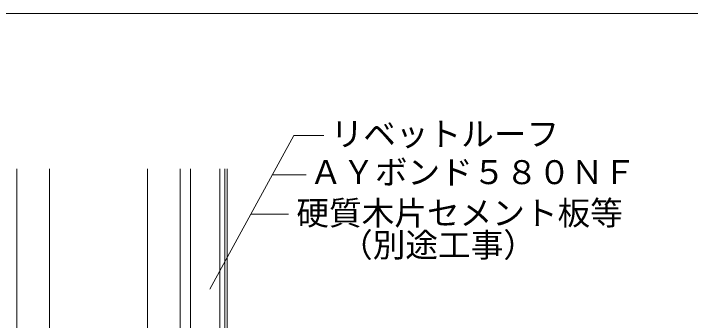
# Model space of a CAD drawing. Units: millimetres, scale not verified. Extents: x -675 to 675, y -471 to 460.
# Drawn here: x -413.8 to 0.8, y 272.1 to 460 of the extents above; entities that cross this region are included whole.
import ezdxf
from ezdxf.enums import TextEntityAlignment as Align

# ---------------------------------------------------------------- set-up
doc = ezdxf.new("R2010")
doc.units = ezdxf.units.MM
doc.header["$LTSCALE"] = 5
for name, color, linetype, lineweight in [('1-0_芯・寸法線', 7, 'Continuous', 9), ('1-4_リベットルーフ', 3, 'Continuous', 9), ('1-8_下地など', 7, 'Continuous', 9), ('1-A_元図・躯体', 7, 'Continuous', 9), ('F-F', 7, 'Continuous', 9)]:
    doc.layers.add(name, color=color, linetype=linetype, lineweight=lineweight)
doc.styles.add('ＭＳ ゴシック', font='')
doc.styles.get('ＭＳ ゴシック').set_extended_font_data('MS Gothic')

msp = doc.modelspace()

# ---------------------------------------------------------------- linework, layer by layer
at = {"layer": '1-0_芯・寸法線'}
for p, q in [((-242.208, 385.259), (-293.675, 291.215)), ((-242.208, 385.259), (-223.732, 385.259)), ((-255.342, 361.259), (-234.52, 361.259)), ((-268.477, 337.259), (-245.307, 337.259))]:
    msp.add_line(p, q, dxfattribs=at)
at = {"layer": '1-4_リベットルーフ'}
for p, q in [((-284.472, 111.395), (-284.472, 364.891)), ((-282.972, 111.395), (-282.972, 364.891))]:
    msp.add_line(p, q, dxfattribs=at)
at = {"layer": '1-8_下地など'}
for p, q in [((-411.803, 115.833), (-411.803, 364.891)), ((-391.803, 119.546), (-391.803, 364.891)), ((-331.803, 119.546), (-331.803, 364.891)), ((-311.803, 115.267), (-311.803, 364.891))]:
    msp.add_line(p, q, dxfattribs=at)
at = {"layer": '1-A_元図・躯体'}
for p, q in [((-305.472, 71.798), (-305.472, 364.891)), ((-287.472, 71.798), (-287.472, 364.891))]:
    msp.add_line(p, q, dxfattribs=at)
at = {"layer": 'F-F'}
msp.add_lwpolyline([(-675, 460), (675, 460), (675, -440), (-675, -440)], dxfattribs=at)

# ---------------------------------------------------------------- texts
at = {"layer": '1-0_芯・寸法線', "style": 'ＭＳ ゴシック'}
for s, p in [('リベットルーフ', (-219.619, 374.54)), ('ＡＹボンド５８０ＮＦ', (-232.517, 351.162)), ('硬質木片セメント板等', (-240.578, 326.172)), ('（別途工事）', (-213.827, 306.587))]:
    msp.add_text(s, height=14.66, dxfattribs=at).set_placement(p, align=Align.BOTTOM_LEFT)

doc.saveas('drawing.dxf')
